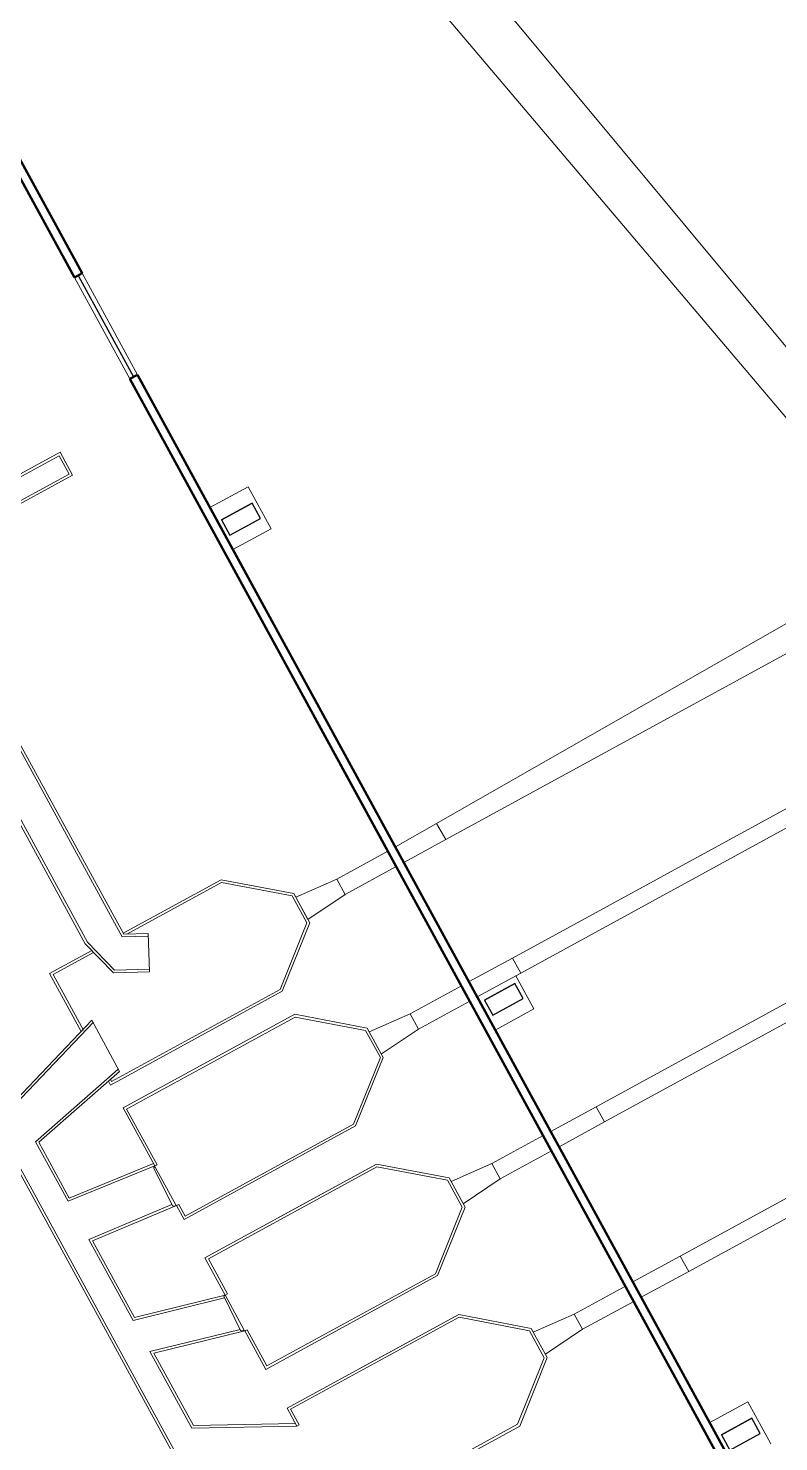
# Model space of a CAD drawing. Header units: inches. Extents: x 725.5 to 800.4, y -655.3 to -591.9.
# Drawn here: x 778.401 to 780.103, y -620.944 to -617.737 of the extents above; entities that cross this region are included whole.
import ezdxf

# ---------------------------------------------------------------- set-up
doc = ezdxf.new("R2010")
doc.units = ezdxf.units.IN
doc.header["$MEASUREMENT"] = 0
doc.linetypes.add('CONTINUA', pattern=[0])
doc.layers.add('0.13', color=109, linetype='Continuous', lineweight=13)
doc.layers.add('ACHUTECH', color=24, linetype='Continuous', lineweight=18)
doc.layers.add('023_MUROS_2', color=7, linetype='Continuous')
doc.layers.add('A_TEXTOLOCAL', color=3, linetype='Continuous')

msp = doc.modelspace()

# ---------------------------------------------------------------- linework, layer by layer
at = {"layer": '0.13', "color": 7}
for p, q in [((778.5053, -618.3026), (778.6309, -618.5327)), ((778.5226, -618.2932), (778.6482, -618.5233))]:
    msp.add_line(p, q, dxfattribs=at)
at = {"layer": '023_MUROS_2', "color": 7, "lineweight": 50}
for p, q in [((778.0196, -617.4134), (778.5053, -618.3026)), ((778.0369, -617.404), (778.5226, -618.2932)), ((778.5053, -618.3026), (778.5226, -618.2932)), ((778.6309, -618.5327), (778.6482, -618.5233)), ((778.6309, -618.5327), (779.2163, -619.6046)), ((778.6482, -618.5233), (778.9366, -619.0513)), ((778.6482, -618.5233), (780.0277, -621.0491)), ((779.0478, -619.2961), (779.9584, -620.9634))]:
    msp.add_line(p, q, dxfattribs=at)
at = {"layer": 'A_TEXTOLOCAL', "color": 7, "lineweight": 30}
for p, q in [((778.5139, -618.2979), (778.6396, -618.528)), ((778.8392, -618.8524), (778.9084, -618.8146)), ((778.9084, -618.8146), (778.8392, -618.8524)), ((778.9084, -618.8146), (778.8392, -618.8524)), ((778.9273, -618.8492), (778.9084, -618.8146)), ((778.8392, -618.8524), (778.8581, -618.887)), ((778.8581, -618.887), (778.9273, -618.8492)), ((779.4353, -619.942), (779.5045, -619.9042)), ((779.4353, -619.942), (779.5045, -619.9042)), ((779.5045, -619.9042), (779.4353, -619.942)), ((779.5045, -619.9042), (779.4353, -619.942)), ((779.5234, -619.9388), (779.5045, -619.9042)), ((779.4353, -619.942), (779.4542, -619.9766)), ((779.4542, -619.9766), (779.5234, -619.9388)), ((779.973, -620.9284), (780.0422, -620.8907)), ((779.973, -620.9284), (780.0422, -620.8907)), ((779.973, -620.9284), (780.0422, -620.8907)), ((780.0422, -620.8907), (779.973, -620.9284)), ((780.0422, -620.8907), (779.973, -620.9284)), ((780.0611, -620.9253), (780.0422, -620.8907)), ((779.973, -620.9284), (779.9919, -620.963)), ((779.9919, -620.963), (780.0611, -620.9253))]:
    msp.add_line(p, q, dxfattribs=at)
at = {"layer": 'ACHUTECH', "color": 7, "linetype": 'CONTINUA', "lineweight": 13, "ltscale": 500}
for p, q in [((780.4199, -618.8213), (779.2144, -617.3721)), ((780.3862, -618.9353), (779.1136, -617.4334)), ((779.3475, -619.5778), (781.3099, -618.5061)), ((778.3667, -618.7572), (778.4729, -618.6992)), ((778.4729, -618.6992), (778.5013, -618.7511)), ((778.3706, -618.7618), (778.4706, -618.7072)), ((778.4706, -618.7072), (778.4932, -618.7487)), ((778.4932, -618.7487), (778.1443, -618.9393)), ((778.5013, -618.7511), (778.1471, -618.9445)), ((779.4989, -619.8467), (781.5198, -618.743)), ((778.8994, -618.7775), (778.8129, -618.8248)), ((778.8994, -618.7775), (778.9514, -618.8727)), ((779.5182, -619.881), (781.546, -618.7725)), ((778.8129, -618.8248), (778.8649, -618.9199)), ((778.8649, -618.9199), (778.9514, -618.8727)), ((778.1443, -618.9393), (778.6006, -619.7749)), ((778.1523, -618.9417), (778.6172, -619.7929)), ((779.327, -619.5413), (780.3862, -618.9353)), ((778.0762, -618.9832), (778.5301, -619.8143)), ((778.0785, -618.9752), (778.5349, -619.8108)), ((779.6887, -620.1841), (781.7147, -619.0776)), ((779.7081, -620.2185), (781.7315, -619.1134)), ((779.8796, -620.5232), (781.8994, -619.4201)), ((779.8989, -620.5576), (781.919, -619.4543)), ((779.2334, -619.5948), (779.327, -619.5413)), ((779.327, -619.5413), (779.3475, -619.5778)), ((779.2525, -619.6297), (779.3475, -619.5778)), ((779.1003, -619.6679), (779.2163, -619.6046)), ((779.1192, -619.7025), (779.2352, -619.6392)), ((778.6159, -619.7905), (778.8382, -619.6691)), ((778.6242, -619.7927), (778.8392, -619.6753)), ((779.0028, -619.7005), (778.8382, -619.6691)), ((778.999, -619.7057), (778.8392, -619.6753)), ((779.0075, -619.709), (779.1003, -619.6679)), ((779.1192, -619.7025), (779.1003, -619.6679)), ((778.999, -619.7057), (779.0325, -619.7672)), ((779.0391, -619.7668), (779.0028, -619.7005)), ((779.0075, -619.709), (779.0349, -619.7592)), ((779.0349, -619.7592), (779.1192, -619.7025)), ((778.6138, -619.799), (778.6006, -619.7749)), ((778.6172, -619.7929), (778.6728, -619.7911)), ((778.6756, -619.8778), (778.6728, -619.7911)), ((778.9718, -619.9181), (779.0325, -619.7672)), ((778.9765, -619.9223), (779.0391, -619.7668)), ((778.5301, -619.8143), (778.5942, -619.8805)), ((778.5349, -619.8108), (778.5966, -619.8745)), ((778.6138, -619.799), (778.673, -619.797)), ((779.3605, -619.8263), (779.4125, -619.9215)), ((778.449, -619.8817), (778.5447, -619.8294)), ((778.457, -619.884), (778.5475, -619.8346)), ((779.4009, -619.9002), (779.4989, -619.8467)), ((779.4989, -619.8467), (779.5182, -619.881)), ((778.449, -619.8817), (778.5208, -620.0131)), ((778.457, -619.884), (778.526, -620.0103)), ((778.5942, -619.8805), (778.6756, -619.8778)), ((778.5966, -619.8745), (778.6755, -619.8719)), ((779.4193, -619.9351), (779.5182, -619.881)), ((779.5066, -619.8874), (779.5475, -619.9622)), ((778.5873, -620.1349), (778.9765, -619.9223)), ((778.5896, -620.1269), (778.9718, -619.9181)), ((779.2671, -619.9733), (779.3831, -619.9099)), ((779.286, -620.0079), (779.402, -619.9445)), ((779.005, -619.9744), (778.6158, -620.187)), ((779.006, -619.9806), (778.6238, -620.1894)), ((779.1696, -620.0058), (779.005, -619.9744)), ((779.1657, -620.0111), (779.006, -619.9806)), ((779.1743, -620.0144), (779.2671, -619.9733)), ((779.286, -620.0079), (779.2671, -619.9733)), ((779.461, -620.0095), (779.5475, -619.9622)), ((778.3708, -620.1791), (778.5489, -619.9922)), ((778.3721, -620.1691), (778.5446, -619.9881)), ((778.5446, -619.9881), (778.6079, -620.104)), ((779.1993, -620.0725), (779.1657, -620.0111)), ((779.2058, -620.0722), (779.1696, -620.0058)), ((779.2017, -620.0645), (779.286, -620.0079)), ((779.1386, -620.2235), (779.1993, -620.0725)), ((779.1433, -620.2277), (779.2058, -620.0722)), ((778.8485, -621.1894), (778.2466, -620.0874)), ((778.8537, -621.1866), (778.2518, -620.0845)), ((778.604, -620.0996), (778.4169, -620.2635)), ((778.6079, -620.104), (778.4244, -620.2648)), ((778.5826, -620.1262), (778.5873, -620.1349)), ((778.5878, -620.1234), (778.5896, -620.1269)), ((778.6158, -620.187), (778.6876, -620.3185)), ((778.6238, -620.1894), (778.6928, -620.3157)), ((779.5859, -620.2402), (779.6887, -620.1841)), ((779.6887, -620.1841), (779.7081, -620.2185)), ((778.7541, -620.4403), (779.1433, -620.2277)), ((778.7564, -620.4322), (779.1386, -620.2235)), ((779.6048, -620.2748), (779.7081, -620.2185)), ((778.4169, -620.2635), (778.4908, -620.3987)), ((778.4244, -620.2648), (778.4934, -620.3913)), ((779.4526, -620.313), (779.5686, -620.2497)), ((779.4715, -620.3476), (779.5875, -620.2843)), ((778.4908, -620.3987), (778.6876, -620.3185)), ((778.4934, -620.3913), (778.6847, -620.3133)), ((778.7277, -620.4091), (778.6857, -620.3232)), ((778.6876, -620.3185), (778.6928, -620.3157)), ((778.6887, -620.3211), (778.7361, -620.408)), ((778.8013, -620.5268), (779.1906, -620.3142)), ((778.8013, -620.5268), (779.1906, -620.3142)), ((778.8093, -620.5291), (779.1915, -620.3204)), ((778.963, -620.4384), (779.1906, -620.3142)), ((779.3551, -620.3456), (779.1906, -620.3142)), ((779.3513, -620.3508), (779.1915, -620.3204)), ((779.3598, -620.3541), (779.4526, -620.313)), ((779.4715, -620.3476), (779.4526, -620.313)), ((779.3848, -620.4123), (779.3513, -620.3508)), ((779.3914, -620.4119), (779.3551, -620.3456)), ((779.3872, -620.4043), (779.4715, -620.3476)), ((778.7264, -620.4063), (778.538, -620.4852)), ((778.7367, -620.4084), (778.5463, -620.4881)), ((778.7367, -620.4084), (778.7419, -620.4056)), ((778.7367, -620.4084), (778.7541, -620.4403)), ((778.7419, -620.4056), (778.7564, -620.4322)), ((779.3242, -620.5632), (779.3848, -620.4123)), ((779.3289, -620.5674), (779.3914, -620.4119)), ((778.538, -620.4852), (778.6383, -620.6688)), ((778.5463, -620.4881), (778.6413, -620.662)), ((778.8013, -620.5268), (778.8476, -620.6115)), ((778.8093, -620.5291), (778.8528, -620.6087)), ((779.7724, -620.5817), (779.8796, -620.5232)), ((779.8796, -620.5232), (779.8989, -620.5576)), ((778.942, -620.772), (779.3242, -620.5632)), ((779.7913, -620.6163), (779.8989, -620.5576)), ((778.9396, -620.78), (779.3289, -620.5674)), ((779.6391, -620.6545), (779.7551, -620.5912)), ((778.8461, -620.618), (778.6383, -620.6688)), ((778.8476, -620.6115), (778.6413, -620.662)), ((778.8822, -620.6919), (778.8442, -620.6141)), ((778.8476, -620.6115), (778.8528, -620.6087)), ((778.8477, -620.6122), (778.8906, -620.6909)), ((779.658, -620.6891), (779.774, -620.6258)), ((779.774, -620.6258), (779.774, -620.6258)), ((778.9878, -620.8682), (779.377, -620.6556)), ((778.9878, -620.8682), (779.377, -620.6556)), ((778.9878, -620.8682), (779.377, -620.6556)), ((779.1495, -620.7799), (779.377, -620.6556)), ((779.5416, -620.687), (779.377, -620.6556)), ((779.5463, -620.6956), (779.6391, -620.6545)), ((779.658, -620.6891), (779.6391, -620.6545)), ((778.881, -620.6894), (778.6768, -620.7394)), ((778.892, -620.6928), (778.8972, -620.69)), ((778.8972, -620.69), (778.942, -620.772)), ((778.9958, -620.8706), (779.378, -620.6618)), ((779.5378, -620.6923), (779.378, -620.6618)), ((779.5779, -620.7534), (779.5416, -620.687)), ((779.5737, -620.7457), (779.658, -620.6891)), ((778.892, -620.6928), (778.6857, -620.7433)), ((778.892, -620.6928), (778.9396, -620.78)), ((779.5713, -620.7538), (779.5378, -620.6923)), ((778.6768, -620.7394), (778.7718, -620.9132)), ((778.6857, -620.7433), (778.7752, -620.9072)), ((779.5107, -620.9047), (779.5713, -620.7538)), ((779.5154, -620.9089), (779.5779, -620.7534)), ((778.9878, -620.8682), (779.0099, -620.9087)), ((778.9958, -620.8706), (779.0151, -620.9058)), ((780.0332, -620.8535), (779.9467, -620.9008)), ((780.0332, -620.8535), (780.0851, -620.9487)), ((779.0099, -620.9087), (778.7718, -620.9132)), ((779.0067, -620.9028), (778.7752, -620.9072)), ((779.0099, -620.9087), (779.0151, -620.9058)), ((779.1261, -621.1215), (779.5154, -620.9089)), ((779.1285, -621.1134), (779.5107, -620.9047))]:
    msp.add_line(p, q, dxfattribs=at)
for centre, radius, start, end in [((778.6875, -620.3225), 0.00186, 49.0416, 203.0103), ((778.7313, -620.4034), 0.00667, 237.7353, 316.786), ((778.8483, -620.6176), 0.00542, 96.6264, 139.996), ((778.8858, -620.6863), 0.00667, 237.7353, 316.786)]:
    msp.add_arc(centre, radius, start, end, dxfattribs=at)

doc.saveas('drawing.dxf')
